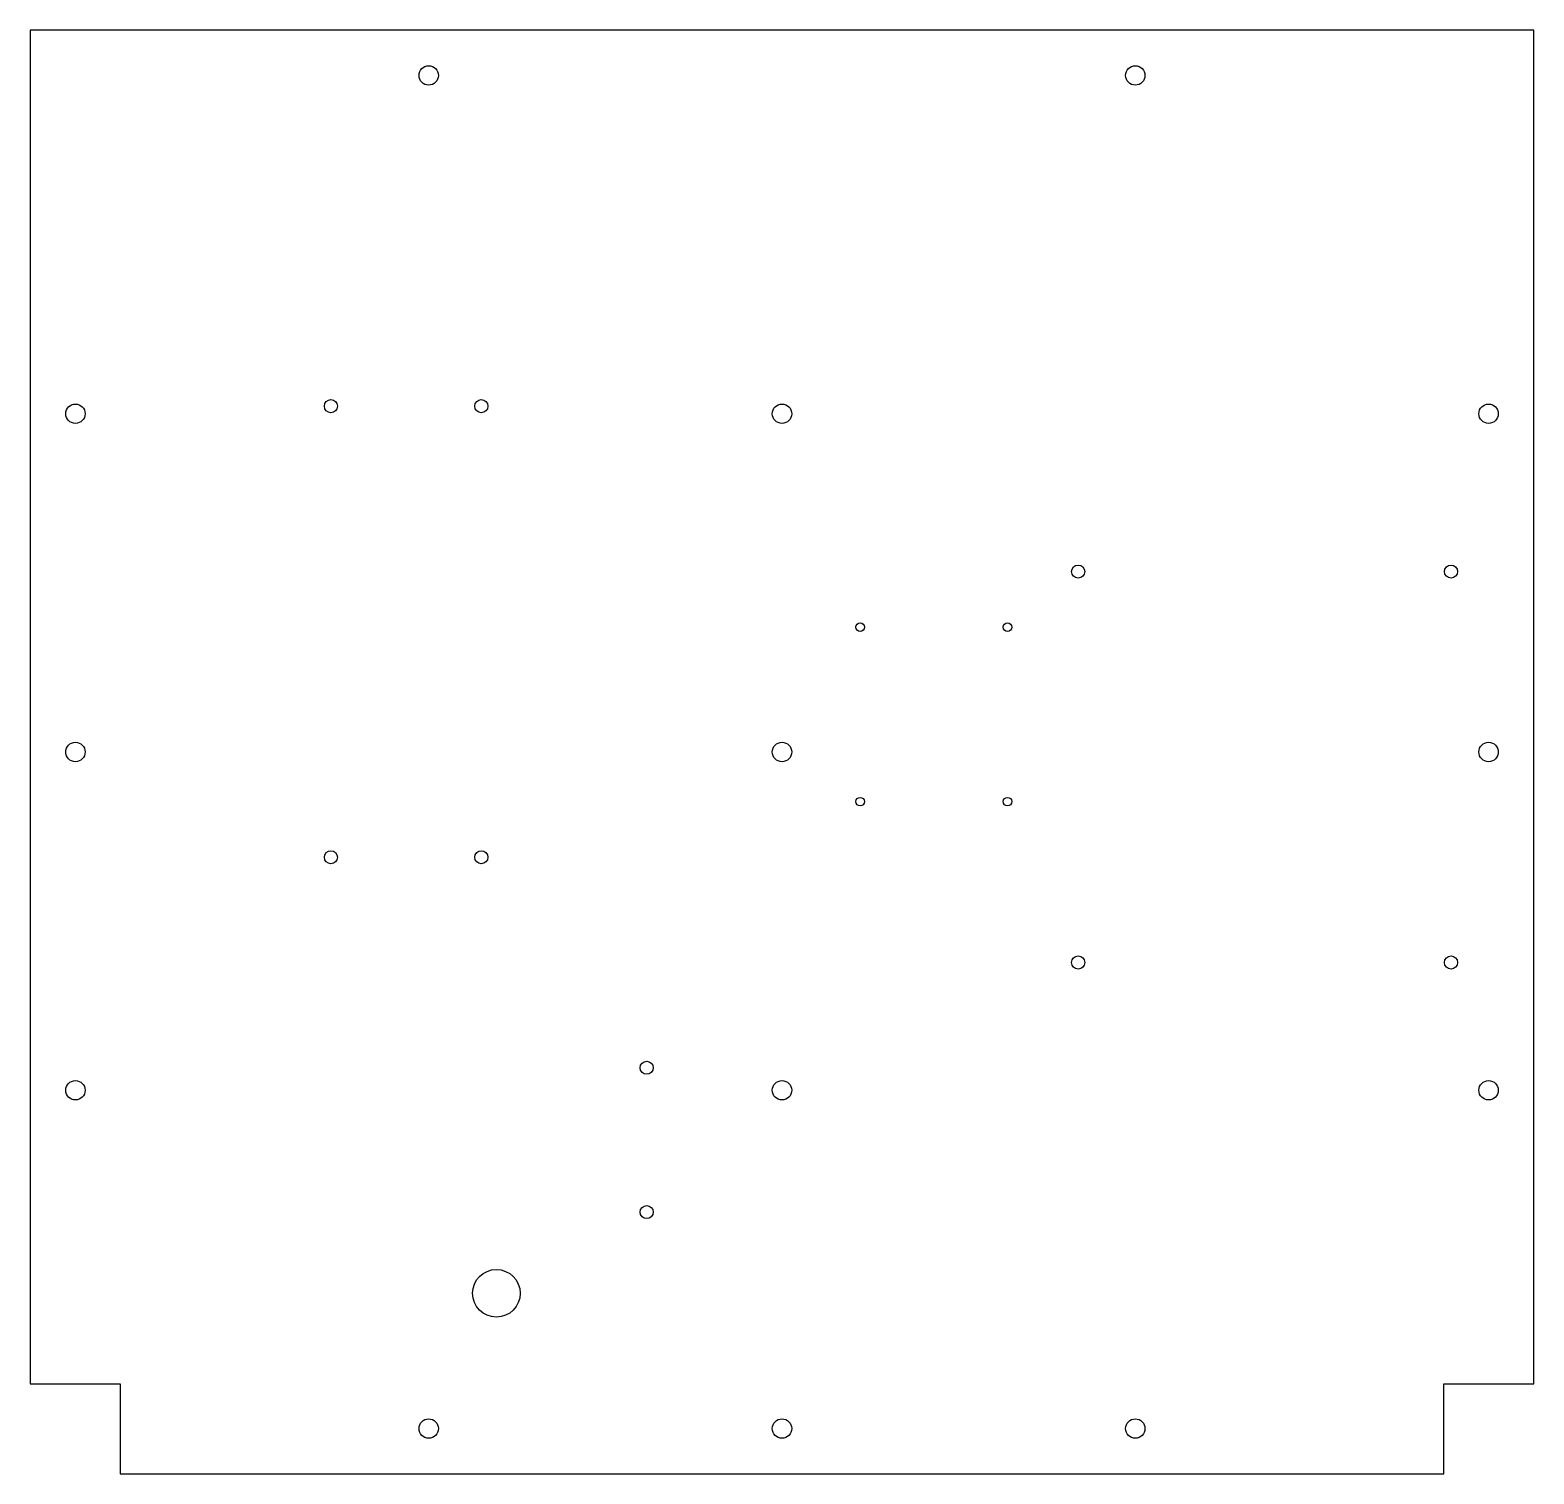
# Model space of a CAD drawing. Header units: inches. Extents: x -9.8 to 9.8, y -9.5 to 9.5.
import ezdxf

# ---------------------------------------------------------------- set-up
doc = ezdxf.new("R2010")
doc.units = ezdxf.units.IN
doc.layers.add('CUTOUTS', color=1, linetype='CONTINUOUS')
doc.layers.add('PERIMETER', color=5, linetype='CONTINUOUS')

msp = doc.modelspace()

# ---------------------------------------------------------------- linework, layer by layer
at = {"layer": 'CUTOUTS'}
for centre, radius in [((-4.626, 8.858), 0.127), ((4.626, 8.858), 0.127), ((-9.252, 4.429), 0.127), ((-5.906, 4.528), 0.0856), ((-3.937, 4.528), 0.0856), ((0, 4.429), 0.127), ((9.252, 4.429), 0.127), ((3.878, 2.362), 0.0856), ((8.76, 2.362), 0.0856), ((1.024, 1.634), 0.0561), ((2.953, 1.634), 0.0561), ((-9.252, 0), 0.127), ((0, 0), 0.127), ((9.252, 0), 0.127), ((1.024, -0.65), 0.0561), ((2.953, -0.65), 0.0561), ((-5.906, -1.378), 0.0856), ((-3.937, -1.378), 0.0856), ((3.878, -2.756), 0.0856), ((8.76, -2.756), 0.0856), ((-1.772, -4.134), 0.0856), ((-9.252, -4.429), 0.127), ((0, -4.429), 0.127), ((9.252, -4.429), 0.127), ((-1.772, -6.024), 0.0856), ((-3.74, -7.087), 0.312), ((-4.626, -8.858), 0.127), ((0, -8.858), 0.127), ((4.626, -8.858), 0.127)]:
    msp.add_circle(centre, radius, dxfattribs=at)
at = {"layer": 'PERIMETER'}
for p, q in [((9.845, 9.452), (-9.845, 9.452)), ((-9.845, 9.452), (-9.845, -8.271)), ((9.845, -8.271), (9.845, 9.452)), ((-9.845, -8.271), (-8.664, -8.271)), ((-8.664, -8.271), (-8.664, -9.452)), ((8.664, -9.452), (8.664, -8.271)), ((8.664, -8.271), (9.845, -8.271)), ((-8.664, -9.452), (8.664, -9.452))]:
    msp.add_line(p, q, dxfattribs=at)

doc.saveas('drawing.dxf')
